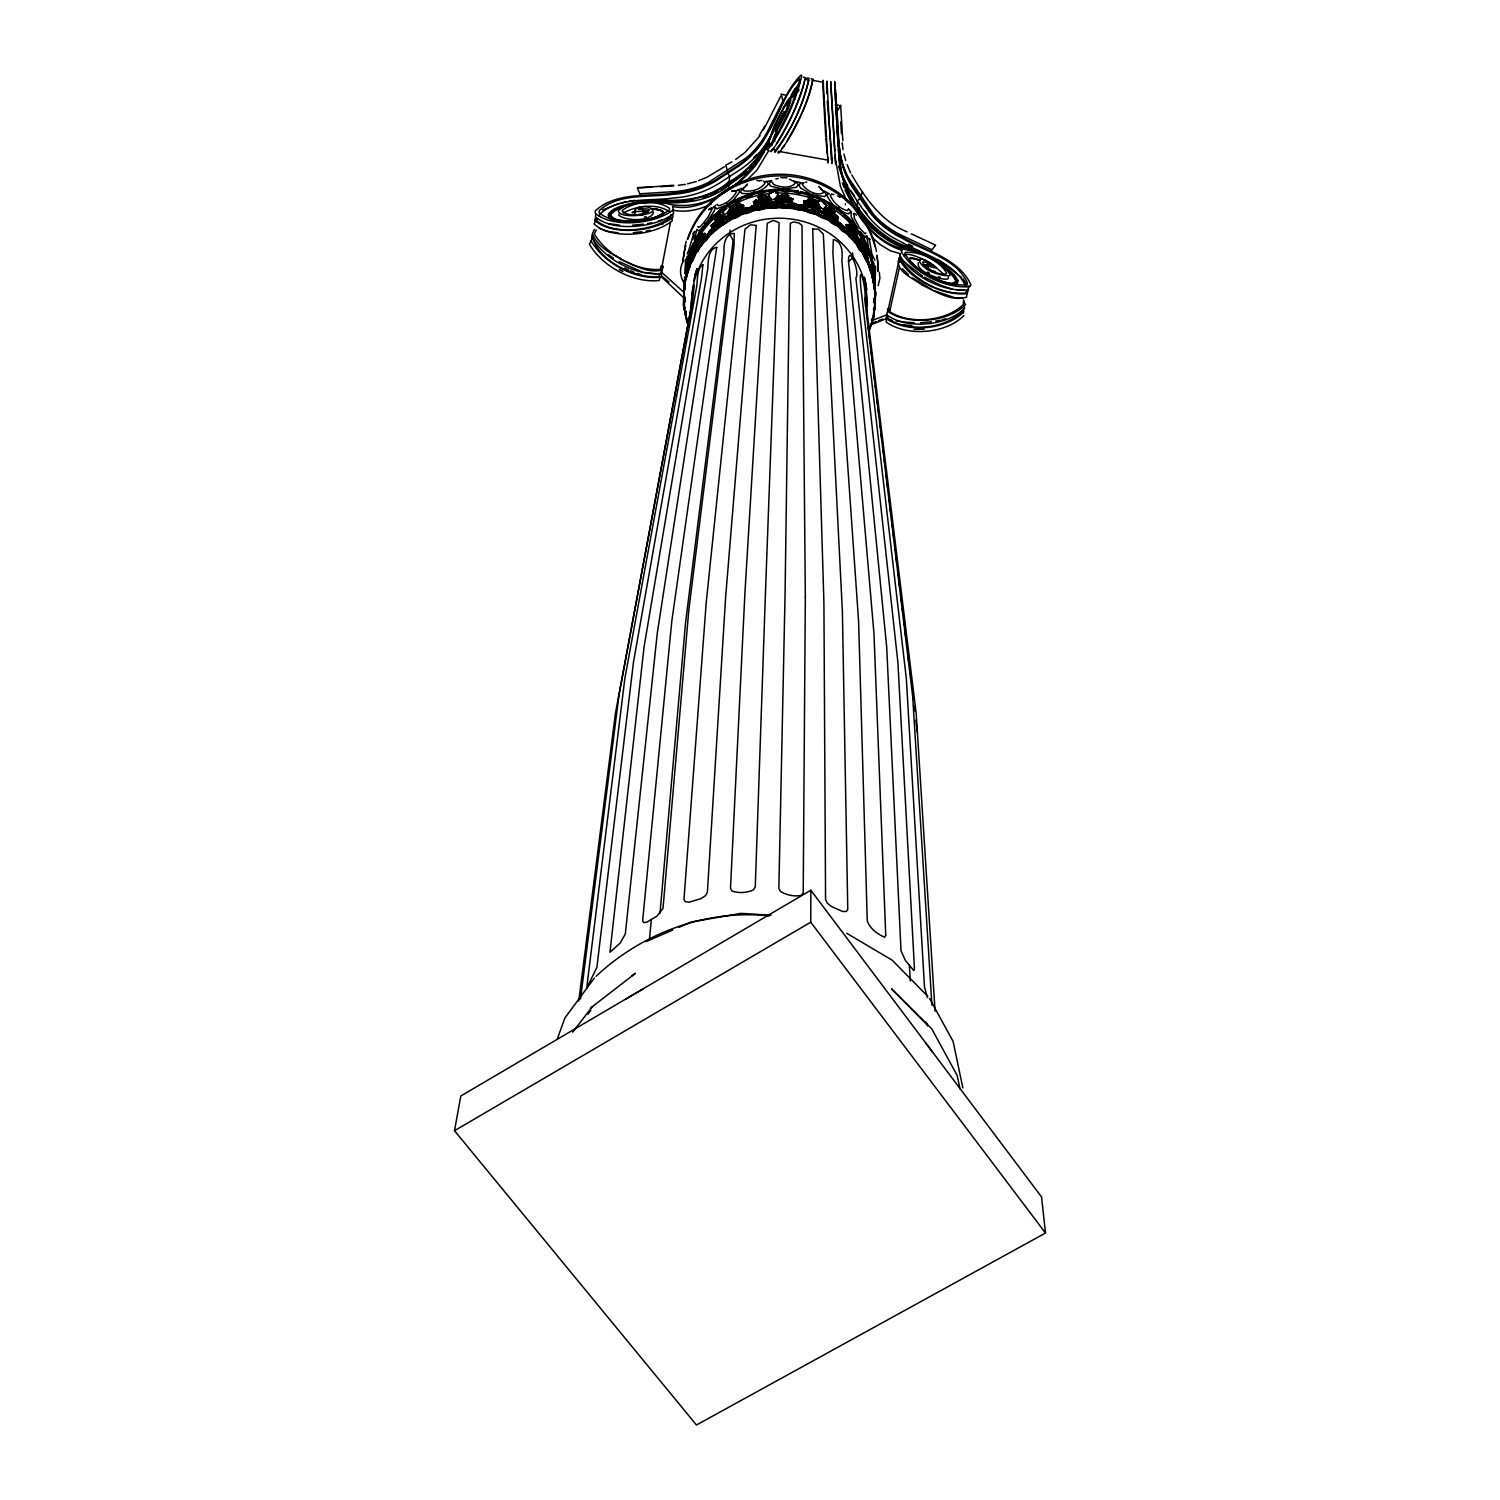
<?xml version="1.0" encoding="UTF-8"?>
<svg xmlns="http://www.w3.org/2000/svg" width="1500" height="1500" viewBox="0 0 1500 1500"><rect width="100%" height="100%" fill="white"/><g stroke="black" fill="none" stroke-linecap="round" stroke-linejoin="round"><path stroke-width="1.5" d="M1045.5 1233.037L810.75 922.2L810.844 890.231L460.8 1096.012L454.5 1130.719L696.469 1425L1045.5 1233.037L1041.544 1196.944L810.844 890.231M873.956 302.269L874.294 300.675L874.275 302.288M688.631 264.544L692.194 255.656L687.675 267.319L690.675 258.15M845.363 204.713L845.363 203.7M873.787 283.875L875.681 292.331L874.275 308.569M875.044 302.269L874.669 301.837M866.831 307.069L866.269 295.669L867.319 318.244M874.444 300.225L874.462 298.425M874.8 300.3L874.819 298.5M875.438 295.425L874.894 296.812L874.256 283.556M684.506 284.775L684.581 281.344M816.844 203.981C815.7 197.737 802.275 199.369 810.562 200.287C813.806 199.688 816.431 208.744 820.725 207.787L824.006 209.494L826.163 208.894M824.7 218.55L825.019 217.537M684.769 286.594L684.375 283.837L684.731 286.256M861.788 245.419C864.094 244.237 865.181 252.113 864.9 248.325M856.5 234.6C858.356 240.938 863.156 243.769 865.65 248.869C867.975 244.669 858.544 242.213 861.431 239.794M875.25 286.969L875.306 284.231M686.194 278.7L687.863 271.012M785.7 195.206L788.4 195.638C788.681 197.756 784.913 189.994 777.694 198.431M900.637 258.975C912.188 279.619 941.85 295.219 965.513 293.025L966.45 291.3M874.125 272.831L873.956 263.25M684.544 288.019L684.356 284.887M685.969 278.212L686.231 276.244M684.525 288.225L684.6 285M870.356 268.106L867.3 258.281L869.738 265.95L866.737 259.894M874.406 303.056L874.5 299.306M874.763 303.131L874.856 299.381M684.263 296.231L684.581 308.569L684.731 307.312M685.8 277.744L686.269 272.981A93.938 89.681 1.8 0 1 687.225 266.137C686.55 269.812 689.494 254.606 687.825 262.256M684.712 284.494L684.562 283.387M691.631 306.469L691.462 310.369M684.619 296.306L684.581 300.825M688.406 325.706L683.288 305.456L684.731 280.275L684.412 286.519M786.131 95.325L781.069 94.088A24.844 3 64.8 0 0 781.931 97.013L783.562 102.6M686.587 267.938L685.481 278.25L686.1 276.844M783.581 187.838L783.525 189.244L770.7 186.188L769.031 183.75L770.906 181.463M861.469 238.613L860.438 241.163M874.256 281.081L873.806 273.581A93.938 89.681 1.8 0 0 869.869 254.55M867.919 255.619L862.463 246.806M874.612 280.725L874.219 273.881L874.406 281.456M887.944 316.725L887.869 318.469C907.669 332.494 944.831 329.194 961.781 311.7M612.094 217.463L615.206 219.6L610.462 215.7L610.462 213.787L614.363 210.262M660.188 277.2L659.1 280.519C633.244 283.256 602.456 266.625 589.425 244.219L591.544 239.963M792.525 180.825L789.581 179.156M873.825 281.25L873.994 277.144M659.981 273.375L658.969 276.488C636.656 279.206 599.325 261.431 593.306 239.119M873.9 298.931L873.825 302.381L874.163 298.688M686.025 278.006L686.456 271.369L690.731 259.725M873.375 271.762L873.675 265.594M686.269 272.981L687.488 269.55L686.475 271.8M684.656 276.975L684.581 280.181M684.6 289.425L684.788 286.519M832.275 160.95L827.25 101.025M684.562 289.237L684.712 286.913M874.05 302.719L874.237 299.887M737.269 204.581L739.688 203.663C739.406 200.137 729.975 213.188 722.456 215.419M867.881 258.337L860.363 244.725L851.869 237.188L843.506 226.762L846.881 228.675L848.7 231.788L845.944 228.188L848.812 230.438M873.694 300.694L873.844 298.425M684.338 290.138L683.812 296.475M684.544 291.038L684.769 287.812M684.356 301.706L684.375 297.938M688.538 267.244L689.306 265.819M684.881 301.875L684.038 297.994M685.613 278.775L685.8 276.581L685.369 277.613M873.825 316.219L874.5 307.538M692.531 254.175L689.85 258.975M772.894 130.912C763.725 152.363 748.819 171.45 727.894 182.531L728.888 185.175L748.444 171.225L763.837 152.25M730.087 230.025L729.731 234.619A6.15 1.125 57.4 0 1 733.031 241.331L685.519 623.119L660 913.387M948.45 277.181L947.681 279.037C940.031 280.65 914.831 270.319 918.469 262.631M686.944 261.169L687.525 256.144L687.6 258.488L685.763 260.138M690.975 256.837C694.706 247.219 688.312 266.887 690.919 257.456M728.587 188.794L729.619 176.494L727.556 172.35L737.062 166.144A92.419 89.981 14.5 0 0 768.169 131.512C779.494 113.438 785.381 89.869 801.169 75L801.731 75.881C795.675 102.244 783.469 128.194 767.512 150L766.444 149.213L767.194 144.863C759.75 163.837 745.369 179.4 727.875 189.637M726.056 189.769L725.962 190.875C710.606 201.713 691.65 210.562 672.469 206.438L673.406 209.662C656.025 224.1 612.206 228.619 595.106 213.038L595.5 210.694C615.788 191.906 648.281 196.725 673.481 193.162A92.325 89.662 15.8 0 0 718.05 178.519L727.556 172.35M778.369 151.312L828.431 160.2M684.113 290.212L684.431 289.012M649.5 939.131L651.319 919.444L656.962 916.181L663 908.419L688.744 610.8L733.987 246.581L734.269 233.344C724.556 233.906 723.488 245.494 724.069 252.956L671.794 621.244L642.656 920.494L643.594 922.612L646.763 922.238L651.319 919.444M659.288 200.006C683.362 201.506 708.694 198.787 727.894 182.531L728.888 185.175C709.331 201.544 683.25 204.281 658.819 202.238A40.312 11.587 -4.7 0 0 643.425 203.194M826.556 82.969L826.856 93.6M786.75 141.6C797.381 122.513 808.781 102.694 812.587 81L812.006 80.156L822.712 82.237L825.675 136.088M934.913 271.256L932.156 271.65M690.375 317.85L690.844 313.369M825.9 212.25L824.85 211.013C830.138 207.056 838.237 217.65 831.112 209.869M832.144 210.544L835.087 212.494L829.669 208.088L826.669 208.65M744.919 212.456L744.994 211.819C732.413 212.775 719.344 228.919 713.344 231.506M745.163 213.506L744.994 211.819M685.706 277.144L685.894 278.081L687.788 271.425M580.519 998.831L618.994 695.175L692.906 298.238C696.694 264.075 690.131 304.613 690.731 309.337L615.45 713.25L578.756 1001.081M870.825 324.413L868.913 330.863M872.1 319.294L872.231 320.231M873.562 313.988L872.175 320.4M838.106 218.531L833.85 216.788L834.056 214.856L825.525 212.194C828.844 213 843.469 223.425 834.956 219.319L823.781 212.438L803.681 204.056C806.7 202.481 822.6 211.856 817.163 206.812M835.388 224.963L835.65 223.987M692.681 249.619C693.844 238.781 699.788 236.644 694.688 248.944L695.531 249.337M693.769 248.438L693.713 251.756M875.194 282.525L875.494 266.269M686.25 275.4L687.938 269.775M684.581 280.219L684.15 288.169L684.844 281.381M701.587 236.569C699.3 237.863 705.281 230.025 700.462 235.631M599.325 216.394L599.681 214.256C618.975 196.463 649.913 201.469 673.762 197.925A96.131 93.356 15.7 0 0 720.094 182.681L739.144 170.306A96.244 93.694 14.5 0 0 771.525 134.325M597.075 218.475L596.7 220.725C613.95 235.481 653.812 231.169 671.1 216.675M673.65 185.25L637.35 187.988A24.525 5.475 49.7 0 0 638.513 190.669L640.65 195.844M592.125 234.825L591.712 237.244C604.894 259.594 635.588 275.963 661.444 273.581L662.906 266.212L661.031 265.969L660.3 269.456C635.681 270.956 606.919 255.075 594.3 233.925L596.306 229.875M595.181 218.062L594.788 220.406C611.756 235.988 655.65 232.106 673.013 217.069L672.731 214.875L670.856 214.631M595.837 214.425L595.444 216.75C612.506 232.387 656.381 227.869 673.706 213.394L672.788 210.169C685.856 212.756 699.487 209.906 711.262 203.963M831.844 161.025L831.844 163.65L831.656 158.025M692.4 250.35L692.663 252.506L697.781 241.519M749.081 208.481C762.038 208.106 772.65 200.213 785.419 198.731C804.862 200.588 783.675 195.431 776.438 200.044L783.881 195.787L789.019 195.712L782.531 194.4L778.781 196.669M785.456 195.45C794.062 200.906 784.237 191.081 779.756 196.706M726.694 206.419L730.725 206.156L727.256 213.656L728.419 213.731L736.575 205.312L740.419 203.4L733.387 206.269L727.762 213.769L730.931 207.225M737.231 204.9C746.962 205.444 735.731 201.6 732.581 208.8M661.875 267.15L670.613 221.55M713.044 230.719L704.738 237L703.556 239.925M873.844 310.706L874.144 309.188M874.5 309.262L873.862 311.925M810.487 210.769L800.025 207.131L797.981 204.863L803.456 204.881L807.638 207.3L804.6 207.413L807.562 207.656M804.169 207.112L806.362 207.169L801.881 204.619M804.45 205.838L800.325 204.881L798.975 206.137C807.975 212.006 819.694 208.312 827.681 216.075C831.975 224.062 855 232.031 835.237 220.425C837.6 225.056 837.919 218.663 842.288 226.35C831.769 222.6 826.369 210.206 814.425 209.794L810.319 209.981L799.05 205.8M804.506 205.481L806.419 206.812L804.825 205.369M690 263.663L689.344 262.013M837.806 221.287L819.788 211.537L803.269 204.863L815.1 208.613M873.638 310.613L873.6 308.531M688.594 266.981L692.7 255.169L697.706 248.775M804.562 81.525C797.137 106.219 786.712 131.119 771.038 151.688L769.95 150.9M875.306 289.669L874.669 283.012M688.256 266.869L700.744 236.175M778.35 194.325L775.163 200.194M684.9 247.088L686.156 241.237M687.562 271.969L687.469 273.019L687.731 272.119M688.894 268.219L689.906 265.706L689.681 267.244M774.881 201.638C778.612 202.894 786.356 198.9 787.969 202.65L788.569 203.513C790.894 206.512 787.819 201.694 798.356 204.938L798.206 206.025C780.788 203.212 765.188 204.037 748.256 209.156L751.856 205.875L757.706 205.556L754.669 207.225L756.431 205.706M788.4 203.981L791.494 202.819M791.062 204.9L792.075 204.431M791.531 204.9C786.863 203.044 795.9 202.931 797.362 205.219M791.756 203.4L796.05 204.075L797.194 205.8L785.269 205.556L773.1 202.95L760.706 207.094L748.125 208.819M798.281 205.294L794.513 203.194M689.738 254.55C689.231 258.581 693.713 243.394 690.862 250.875M731.138 209.419L731.25 206.888L729.431 206.325M685.575 278.531L686.381 277.162L684.431 284.438M967.256 292.856L966.525 297.131C951.319 301.969 935.55 291.319 922.125 285.094C913.8 278.456 894.619 271.631 899.062 258.169L900.919 258.637M888.075 310.181L900.469 253.744L890.55 250.856L880.744 244.969L871.95 237.3M717.712 226.106C722.569 220.275 734.288 207.806 739.163 207.919C751.238 200.475 730.613 209.494 728.925 213.863L730.594 212.269M889.95 310.463L899.325 267.881M688.294 251.813L694.237 231.638M702.45 234.469L703.519 233.756L701.531 237.938L704.569 233.231L701.644 237.525L702.506 238.763M774.15 149.025L774.919 152.438C791.175 130.838 803.212 104.7 809.119 78.319L807.319 77.906L805.5 79.706M771.825 145.856L775.837 133.65M873.75 311.363L874.144 309.675M874.5 309.75L873.694 312.881M685.969 275.644L687.431 271.35M723.6 211.838L723.3 214.481M872.888 273.637C870.9 267.319 866.175 255.113 866.719 257.269M687.506 269.475L686.625 272.325M756.938 208.894L757.219 209.981M873.337 277.762L871.8 268.819L874.069 280.069L872.625 272.887L872.344 274.631M690.075 257.081L689.513 259.838M691.987 260.738C692.7 264.262 695.475 250.65 694.706 256.312M688.875 265.856L688.519 263.775M689.756 266.925L687.694 273.019M690.337 264.244L691.894 258.994M689.944 265.106L691.65 259.387M685.35 278.156L687.488 270.956M685.988 277.369L686.269 272.887M692.438 254.812L690.975 258.225M694.35 240.787L696.788 229.388M686.981 272.381L687.656 270.394M685.763 259.031L684.75 273.394M845.081 232.65L845.513 231.075L854.138 241.388M768.506 195.844L769.575 193.575M694.594 244.931L695.381 242.456M690.769 254.981L689.138 259.65L692.288 253.781M813.094 193.5L812.625 194.85L824.738 196.575L826.388 194.775L824.7 191.794M690.506 263.588L689.719 265.95L688.575 265.312M836.625 215.25L838.331 217.762L834.019 214.35L822.263 211.875C818.25 209.925 811.125 204.262 807.638 206.438M698.606 244.369L703.612 236.681L694.406 251.775L688.762 267.712L693.3 253.894L698.344 247.575M684.6 281.494L693.6 254.531L697.987 249M693.675 242.738L691.669 248.569L690.431 247.987M696.431 246.337L697.069 244.5M701.606 244.125A95.269 90.788 1.8 0 1 704.325 240.619L701.231 246.112M689.794 264.994L690.769 262.219M737.025 211.013L729.6 214.256L739.031 207C738.656 210.731 745.837 206.194 743.606 205.294M697.8 243.525L698.381 241.856M834.056 214.856L834.263 215.981C842.362 222.169 835.256 211.669 830.456 212.587M557.156 1039.463L564.844 1018.031L594.3 978.131M878.175 285.656L879.9 278.212L879.338 272.269M872.737 319.144L870.6 325.856M868.725 331.519L873.881 317.456L875.737 293.55L870.619 268.669M690.413 255L692.25 252.506M691.594 255.375L692.25 253.575M692.85 233.756L695.138 231.394M874.931 260.344L871.931 254.194L869.156 238.312L870 239.325M947.4 283.256A26.831 6.975 28 0 0 951.469 283.837L956.1 281.737L954.825 277.331M692.812 257.494L693.544 255.563M697.406 242.963L702.188 233.494L698.231 238.894L694.688 248.944M698.719 243.281L701.175 237.263M697.537 241.463L699.225 237.619M692.344 255.975L689.681 259.613L687.45 266.906L692.044 255.225M696.825 242.756L694.2 249.075L696.15 239.887L693.506 244.294L692.831 251.794M822.263 211.875L821.681 213.075M951.45 283.819L954.581 282.881M773.044 139.444C778.106 126.244 786.938 114.656 790.669 100.819C792.525 86.925 773.306 127.275 773.081 129C760.2 172.594 711.844 216.525 664.425 202.988C649.481 201.412 630.356 199.913 618.488 210.469L618.544 211.594C621.694 220.369 668.269 213.131 647.794 207.131C640.538 204.244 626.606 212.944 641.138 211.275A3.881 1.106 -4.8 0 0 643.444 209.681A3.881 1.106 -4.8 0 0 638.475 209.4C666.506 206.006 632.306 221.794 622.406 211.181L622.369 210.244C634.688 201.206 656.962 199.35 669.562 208.369L669.525 209.85C652.069 222.956 616.219 226.875 598.987 212.681L599.344 210.544C618.638 192.806 649.5 197.775 673.331 194.25A92.419 89.737 15.7 0 0 717.938 179.588L736.987 167.213A92.513 90.056 14.5 0 0 768.113 132.544C778.95 115.331 784.5 92.85 799.481 78.6L798.131 88.406L789.412 110.4L775.819 137.213L768.431 146.512L769.706 139.05L775.744 123.994L784.688 106.444L789.356 100.669L784.612 115.031L777.094 128.119L784.294 111.6L777.488 123.975L775.2 131.55L776.55 130.706M690.131 261.881L690.919 259.856M691.575 260.119L692.175 258.581M687.019 270.113L688.013 268.8M696.038 240.469L696.825 237.619L695.438 239.963M684.862 297.694L684.788 300.338M787.688 199.556L777.281 201.731L787.631 198.656L787.894 200.569L793.069 199.894L788.325 198.6L780.712 200.006M769.369 206.869L769.669 207.994M704.888 240.338C705.788 244.313 710.681 231.3 709.106 236.794M701.812 240.975L703.219 240.094L701.438 242.306L703.538 237.525L707.175 234.544L701.269 243.525M701.438 242.306L703.819 237.75L707.456 234.769L701.55 243.769M692.512 256.613L698.044 248.212M823.819 211.969L834.562 217.762L833.981 218.963M739.894 209.55L743.775 208.613L724.819 219.431L712.013 229.875M687.394 270.169L687.975 268.819M691.5 259.5L692.231 257.869M963.9 315.525C946.013 333.881 906.806 336.975 886.163 322.013L887.081 314.7L871.631 320.663M853.631 241.481L853.913 240.338C860.531 242.887 864.431 260.306 866.812 261M697.969 245.044L696.206 248.925L697.219 246.994M691.05 253.294L692.081 252.638M773.513 131.044C755.231 175.331 706.987 207.037 658.688 201.113M777.656 152.381L778.819 153.188C795.225 131.719 807.112 105.431 812.981 79.069L811.181 78.656M691.519 258.544L692.231 257.062M692.925 254.044L694.069 254.7L702.938 239.85M773.869 128.831L776.25 123.844M714 226.613C721.931 214.969 737.812 216.769 747.562 208.369C743.738 207.675 739.05 211.031 742.087 211.331C735.075 213.488 745.706 205.8 748.481 207.975L748.369 208.744C739.125 216.412 724.969 214.05 718.631 225.581M768.675 150.731L756.863 170.231L744.544 182.4M718.65 227.269L718.2 228.544M714.938 214.631C713.719 218.438 723.281 209.213 718.987 210.806M780.637 96.413L763.5 129.825M783.15 100.444L768.244 130.069A92.325 89.887 14.6 0 1 746.606 157.613M772.575 132.244L776.737 123.975M814.988 205.688L807.844 201.45L805.069 201.525C798.375 202.481 818.906 203.681 820.481 210.394M814.275 201.975C809.006 196.294 803.381 203.025 810.562 200.287L818.531 209.025M697.612 243.656L704.081 233.381L695.363 248.531L701.512 237.094M701.644 237.525L696.562 249.037M702.488 237.919L698.231 245.906M818.944 208.2L808.05 201.263L803.756 200.794L817.762 209.494L807.994 203.456M825.319 209.794L823.294 210.431L825.619 208.069M699.263 239.531L700.069 238.012M698.569 248.531L697.594 251.344L701.306 244.613M700.388 231.45C696.375 238.987 705.919 226.331 702.525 228.3M696.206 246.3L694.856 248.663L704.025 236.606L699.263 244.781M873.15 275.925L870.862 265.725L872.625 272.887M766.219 148.331L768.956 143.231M694.35 243.844L695.175 242.306M701.812 240.506L706.519 235.331L701.287 243.731M702.094 240.75L704.456 236.775M694.031 251.644L701.213 240.15L702.712 240.994M687.075 254.006L688.275 251.85M689.156 254.756L687.675 257.381L687.375 256.462M791.081 95.381L795.169 88.369M788.738 100.537L800.194 82.35M786.581 110.925L788.194 108.131M781.969 206.419L772.837 205.65L747.938 210.412M782.288 207.6L782.081 206.231M887.156 312.356L886.725 314.794C906.337 329.887 947.719 325.988 964.537 308.306L964.294 305.775M887.081 314.7L885.938 318.375C906.638 333.3 945.788 330.188 963.713 311.887L963.488 309.356M683.962 260.494C679.369 266.644 679.538 275.587 683.587 281.981M697.256 246.394L699.975 241.8M759.188 135.581L764.963 125.794M701.569 243.975L710.475 229.819L714.113 228.262L711.6 231.037L712.837 228.75L710.363 230.175L707.531 234.787L715.875 228M712.688 229.706C710.138 228.806 703.125 240.319 713.438 230.588M860.1 197.775L862.612 191.775M792.656 93.319L798.769 83.756M873.469 281.887C870.675 267.169 874.35 290.494 873.787 283.425M872.681 277.312L872.587 278.812M823.294 210.431L826.031 207.263L825.919 204.637L822.206 200.213L820.031 199.725L817.312 201.806L819.656 206.625M703.688 237.169L705.413 233.625L702.919 236.419M776.494 143.887C788.438 123.094 800.869 101.344 805.256 77.569L803.475 77.156M860.887 251.288L861.375 249.806M729.562 212.044L730.5 210.581M743.869 212.531A95.7 91.181 1.8 0 0 727.519 220.556C713.288 231.844 733.594 217.894 728.381 221.494M839.25 207.656C835.2 209.325 828.638 199.444 826.856 195.019L828.225 193.706M692.531 257.419L697.669 250.294M692.4 258.619C726.994 185.625 846.112 192.863 871.031 269.925L872.981 279.45M713.831 228.038L711.6 231.037M787.969 202.65L773.062 203.756C771.6 200.306 759.881 201.938 758.587 204.506L754.219 206.006L754.012 204.338L755.644 203.4L768.975 201.113L777.019 198M757.425 160.406L759.881 156.956M729.788 212.719L731.719 210.113M697.369 229.8L698.194 230.925L701.081 228.975L705.769 223.875L713.906 211.5L715.219 207.731L714.356 206.662M782.175 148.275L784.294 145.369M572.625 1032.15L592.444 1006.594M588.038 1014.131L590.812 1010.381M596.325 219.281L594.113 224.062C611.981 240.113 654.263 235.706 672.3 220.725L672 218.737M724.819 208.219L722.719 212.531L725.081 216.6L721.163 215.269M724.163 210.544L725.344 208.969M733.369 210.562L737.756 205.631M717.994 226.35L725.831 218.362L736.35 215.081L747.694 208.706L743.494 209.175L740.513 211.294L742.5 210.994M718.913 225.825L725.944 218.7L733.631 216.319M711.938 229.181L724.275 218.681L743.025 208.744L741.844 207.919L728.419 213.731L737.362 204.469M702.712 239.531L701.213 240.15M794.531 207.562L794.85 208.781M899.062 258.169C907.913 279.075 944.738 296.831 967.35 293.531L968.081 289.275M594.487 229.388L592.369 233.606C596.569 245.531 610.406 253.875 620.606 258.281M900.469 253.744L899.55 254.925C911.869 276.488 943.387 292.294 968.175 289.913L968.906 285.675M760.012 135.75L744.9 152.569L735.619 159.506M836.287 112.819L839.1 108.094A24.769 4.931 -42.5 0 0 840.637 105.638L835.2 104.85M758.494 203.175L755.906 204.675L754.144 204.056L758.381 202.331M708.656 209.569L711.619 207.994M866.213 236.231L865.35 237.3L859.8 231.506M865.931 232.912L865.144 233.887L859.594 228.112L854.269 218.044L854.1 213.469M717.019 220.331L711.394 226.181L718.8 220.631M719.138 220.35C711 222.281 711.094 232.256 715.388 222.3M866.719 261.9L866.119 259.125M751.631 210.262L751.238 211.519M775.819 199.106L778.144 196.537L777.431 192.169C773.925 189.581 766.875 192.075 768.675 197.137L771.3 200.438L765.769 196.575M851.044 211.894L851.194 216.731L857.306 227.944M849.188 234.75L842.775 226.05C849.75 232.613 858.769 237.9 865.331 256.725M844.237 229.238L842.531 226.331L845.775 227.569M849.244 234.525L843.263 227.025L845.925 227.925M847.331 231.075L848.775 232.031L847.706 229.612M849.581 233.044L847.913 229.631M749.906 168.694L755.588 162.45M875.062 289.275L874.538 290.587M739.387 211.931L743.362 209.006L748.594 208.312L736.481 215.419M834.975 220.688L837.769 221.025M838.05 223.219L836.081 221.287L838.05 221.419M837.263 222.9L838.312 222.956M810.262 210.338L814.369 210.15C820.012 206.081 846.619 235.5 840.169 222.825M835.65 223.294L841.519 226.463M593.156 236.644L591.056 240.881C604.125 263.287 634.875 279.881 660.75 277.219L661.763 275.775L661.013 271.706L683.663 292.106M817.631 200.681L822.038 200.419M817.837 200.831L816.9 202.613L818.625 206.456M684.075 300.9L685.106 300.731M803.962 182.775L802.331 184.462C806.213 190.688 817.537 196.95 824.1 192.225L819.9 187.463M849.769 212.494L848.456 213.863L844.519 212.7L838.425 208.8M800.588 183.206L798.881 184.969L800.513 187.931L810.788 194.006M848.438 209.419L847.238 210.656C839.775 208.594 833.4 202.556 830.288 195.581L831.6 194.306M714.113 228.262L710.775 230.062L707.175 235.762L713.325 230.944M848.981 229.612L845.588 224.85L850.331 228.169L859.519 243.919L848.981 231.656M849.75 231.15L845.531 227.831M806.831 210.281L807.15 211.537M725.625 205.856L723.919 207.9L727.087 206.925M728.738 205.706C732.881 201.431 727.2 205.95 726.544 203.362M718.519 216.938C713.081 225.6 717 215.269 721.406 217.744M859.8 243.637L866.175 254.269L865.425 256.444M871.087 272.231L871.05 273.131M930.788 251.419L933.919 247.275A24.356 6.863 -26.9 0 0 935.606 245.156L911.287 233.831M623.231 212.981C636.506 205.631 657.319 202.8 669.881 212.081M869.587 266.869A95.7 91.181 1.8 0 0 867.056 260.794L871.125 273.281L870.581 270.3M739.256 211.594L742.388 210.638M771.638 149.794L772.837 148.781M706.35 237.263L713.269 231.638M721.256 221.137L723.337 219.375L720.694 219.675M793.256 99.469L794.775 99.431M808.181 205.219L805.725 205.444L804 203.887L818.306 208.481M776.719 198.281L777.919 197.25M703.219 240.094L702.094 241.2M732.806 210.525C734.775 206.287 749.175 202.106 739.256 207.469M739.556 207.75L730.125 215.006M729.45 214.612L731.081 213.338M596.081 976.313C641.981 933.131 706.238 908.944 769.275 915.956M590.325 1008.225L635.475 973.256L631.931 975.863M747.469 183.938L740.306 191.494L741.844 193.406C751.163 194.381 762.919 191.85 768.488 183.806L766.894 181.912M686.962 319.163L686.587 320.194L686.962 318.994M743.419 174.094L746.644 171.656M727.275 204.562L733.8 199.612L739.819 191.7L738.525 190.275L731.625 191.231M818.644 214.519L818.962 215.812M746.606 157.613L707.925 182.756A92.231 89.588 15.8 0 1 673.688 191.644L640.219 193.744M696.712 240.712L697.725 240.525M777.619 197.531L779.081 196.387M954.319 283.556L955.913 280.575L952.575 275.775A40.087 10.425 28 0 0 950.062 273.281M685.425 314.175L685.5 312.619M873.787 284.775L874.725 289.069M749.1 208.238L755.887 205.781M748.237 208.444L753.469 205.688L757.837 205.894M757.706 205.556L754.106 206.812M612.562 210.956L608.55 214.65L608.644 216.656A28.312 8.119 -4.8 0 0 618.75 221.081M864.056 256.088L863.962 254.906M708.787 209.662L711.188 208.031L712.013 209.044L708.019 217.256L701.062 225.9L698.644 227.513L697.894 226.519M717.881 218.494L721.931 218.494M720.994 219.544L722.737 218.737C720.094 220.612 708.919 228.6 712.931 228.225M850.031 230.85L847.125 227.719L858.619 238.8M866.25 244.594L862.819 237.825L863.644 238.5M738.6 177.75L728.981 184.088L727.894 182.531M724.462 166.762L706.931 177.263L698.475 180.675M731.906 161.925L725.756 165.169L728.306 173.362M861.3 251.231C857.512 250.725 857.288 241.556 857.362 246.188M826.238 209.456L829.256 208.894M721.331 188.981L727.069 185.306M853.237 213.675L854.719 213.488M847.05 225.544L849.469 226.8L854.456 234.169M850.481 227.25L851.756 227.381L857.737 238.5L852.15 227.25L848.925 224.213L851.269 226.744M849.113 228.75L855.956 239.1M855.281 237.131L857.231 238.425L856.163 236.306M857.325 239.231L858.094 238.744C853.5 226.894 860.794 228.619 861.337 239.081M860.456 245.625L863.738 247.838L868.05 255.675L861.994 244.781M865.594 251.025L864.956 252.769L867.131 256.594M860.812 245.156L860.85 243.675L865.8 250.5L866.737 254.794M747.281 184.688L742.762 189.131L744.188 190.875C751.631 191.944 760.837 189.525 765.094 183.038L763.556 181.237M845.212 215.588L839.306 210.581L840.75 210.844M736.5 210.262L729.6 214.256M762.919 206.325L773.044 202.744L785.456 205.575L798.281 205.669M789.075 206.869C807.169 206.831 825.844 216.094 840.619 226.95L840.281 228.581M727.256 216.244L742.913 207.731L739.144 208.631M454.5 1130.719L810.75 922.2M796.294 91.519L797.794 91.519M754.069 205.237L764.288 202.8M829.763 220.181L830.269 221.419M719.85 222.075L711.544 228.581L724.631 215.344C720.337 212.119 725.062 205.237 729.694 205.425L730.219 206.025M754.237 207.15L756.562 206.044L753.188 205.631L748.987 207.9L750.938 208.8L760.594 207.15M798.881 89.419L797.962 89.925A43.5 4.706 -64.8 0 0 796.781 91.087M635.513 212.475L634.069 214.106L637.087 215.25M779.513 199.65L785.531 196.35M710.662 195L717.656 191.156M701.156 242.062L702.6 241.163M684.675 301.688L683.587 301.106L684.056 302.362M725.681 205.406L716.85 208.856L715.613 207.375M796.875 89.569L798.394 89.719M602.587 209.906L619.087 203.456M719.325 221.381L715.913 223.05M869.531 265.894L869.044 267.338M721.238 220.425L723.337 219.375M761.156 199.462C740.269 204.919 766.631 198.863 769.031 201.337L766.275 201.844M845.475 232.106L845.513 231.075M756.188 199.8C750.262 203.625 768.337 197.231 771.169 201.862M632.212 212.587L635.044 211.425L632.306 212.587M720.056 218.756L723.544 216.881L718.462 216.713L714.9 219.694L720.262 214.462L725.081 216.6M717.45 227.606L718.35 227.062M713.419 232.594L713.212 231.431A95.7 91.181 1.8 0 0 708.356 236.062M718.612 219.6C699.281 235.013 719.906 217.069 724.2 218.212M656.869 216.919L662.737 213.806A17.006 4.763 -4.7 0 0 651.206 208.875M708.919 195.975L703.35 197.662M871.8 254.906L870.525 255.375L872.55 261.75M646.087 941.606L672.788 930M678.956 927.337L691.275 921.975L741.075 913.369L771.094 915.188M718.219 219.562L724.012 218.138M840.619 226.95C837.488 228 846.319 234.825 845.25 231.562M887.288 318.319L870.6 324.956M870.506 323.738L876.206 321.506M903.806 255.656C908.212 248.363 950.925 273.6 930.019 266.531A3.844 0.994 28 0 1 928.013 264.113A3.844 0.994 28 0 1 932.456 265.631C909.075 252.769 933.806 277.594 946.144 273.788L946.706 273.169C939.3 260.231 920.456 251.381 905.55 252.338L904.744 253.369C915.994 272.7 944.269 286.856 966.6 284.719L967.5 283.087C956.344 258.225 923.456 250.894 901.95 238.088A92.006 88.725 -13.4 0 1 866.775 208.2L854.138 189.769A92.175 89.138 -13.2 0 1 839.138 146.269L837.019 110.888M873.806 286.219L874.2 289.031L875.475 288.844M878.381 320.681L882.731 319.031M775.781 178.894L778.275 178.519M806.962 79.819L808.744 80.25C803.006 105.356 791.156 130.2 775.294 150.506L774.188 149.738M867.169 260.175L871.538 268.275L872.794 274.838M870.319 267.581L870.225 266.775C873.113 272.681 868.519 260.025 871.106 268.538M870.544 267.3L870.319 265.781L873.038 280.05M872.288 272.194L872.606 273.581M658.631 220.969L661.8 219.975M866.362 257.381L868.069 258.844M867.994 260.381L866.962 258.394L868.219 260.794M868.894 265.8L869.944 268.331A95.269 90.788 1.8 0 0 866.681 260.287L869.831 265.706M727.519 220.463L728.569 220.106M828.806 211.406L831.731 211.35M771.075 192.675L773.531 191.981M759.487 180.656L762 180.469M849.431 236.85L849.113 235.538M644.325 217.088L646.144 216.6M762.244 196.65C752.981 201.131 766.05 194.588 769.856 200.456M687.506 183.825L696.356 181.519M941.925 319.781L945.881 318.788M860.363 238.031C858.881 241.819 868.331 246.15 865.425 247.744M831.712 194.325L833.962 194.4M620.944 203.025L626.55 201.75M788.7 207.994L788.981 206.662M731.756 191.363L735.094 190.631L736.35 191.981C732.788 198.75 725.925 204.262 718.331 205.744L717.169 204.412M758.587 204.506L773.062 203.756M807.638 207.3L805.125 207.225M823.706 209.625L828.862 207.637L834.956 212.006L830.812 209.662L824.869 210.544L823.575 209.138L826.087 205.556L824.081 201.656M646.125 231.075L650.138 230.306M935.7 321.056L939.938 320.287M647.569 223.537L651.581 222.806M798.825 205.5L801.994 205.237M628.594 201.394L634.688 200.344M688.144 200.944L692.7 200.213M791.831 203.044L789.769 203.606L792.356 203.606L790.95 202.088M813.562 211.294L821.925 212.681L832.35 221.156M641.962 231.75L633.281 232.688M678.375 185.269L685.294 184.388M643.406 224.175L632.512 225.206M657.75 273.956L643.913 272.4M962.625 297.694L955.575 297.769M931.388 321.713L920.438 322.706M639.919 215.231L641.456 215.006A3.881 1.106 -4.8 0 0 643.106 214.556M826.875 211.912L827.888 211.781M964.35 290.212L957.319 290.25M797.269 205.444L785.531 205.237L773.119 202.387M780.094 201.881L788.175 201.6M780.788 177.637L787.031 177.881M651.6 187.256L637.556 187.537M660.469 186.694L673.762 185.869M870.637 266.269L872.025 268.481M896.306 321L901.238 321.581M642.619 210.881L648.113 210.844M642.75 211.988L648.375 212.306M761.475 197.869L767.081 200.438M783.525 189.244L796.519 187.162L798.337 184.856L796.613 182.438M761.531 202.069L764.231 201.9M924.113 329.194L913.95 329.4M805.538 182.137L806.794 182.081M758.569 200.456L763.35 200.588M758.531 199.312L768.131 200.287M754.163 205.106L761.006 203.044L792.506 201.9L777.225 200.831M805.481 200.719C799.688 200.006 808.462 205.575 808.406 202.65M791.419 203.156L794.438 203.55M914.1 322.781L902.775 321.9M911.887 325.631L903.075 324.713M763.706 201.788L759.038 200.456M619.556 225.15L608.381 223.631M618.15 232.819L606.994 231.281L599.212 228.356M762.994 199.462C789.637 201.656 739.856 194.4 765.45 195.469L768.9 198.075M820.725 207.787L818.587 205.988M810.469 200.475C803.062 196.931 818.456 200.175 817.913 205.256M854.569 239.681L859.163 244.219L863.419 253.463M954.019 297.45L934.106 290.681M756.844 180.375L759.244 180.862M791.138 204.544L788.475 203.625M938.288 276.806L940.256 277.256M898.312 261.544L900.169 262.031M827.888 212.831L831.881 213.919M830.831 212.494L824.85 211.013M833.644 215.662L827.531 213.769M923.119 264.844L928.162 266.887M800.1 206.775L806.925 209.25M828.694 211.95C815.625 206.475 847.612 225.787 834.562 217.762M952.612 289.294L941.663 285.656L924.263 277.144M830.812 203.775C825.825 202.65 836.456 210.844 835.275 207.075M849.825 232.781L848.175 231.638M637.5 273.469L640.95 274.613M841.275 226.725L842.775 227.287L837.506 221.306M642.263 271.969L619.181 261.656M804.75 205.725L797.906 205.219L800.025 207.131M906.262 247.444L900.487 245.287M684.562 308.4L684.712 307.481M913.294 250.969C881.625 243.206 858.638 218.681 845.006 189.806M908.081 248.1L912.75 249.938M913.856 249.994C875.55 239.963 849.469 204.619 839.419 167.794M630.281 270.731L633.938 272.175M913.462 248.681C875.081 238.444 848.719 203.006 839.269 165.787M851.325 226.331L849.6 224.756L851.381 226.444M860.588 244.331L862.631 246.337M661.444 223.369L662.925 224.006M889.856 240.581L897.206 243.844M827.456 214.481L834.131 217.988M624.619 268.125L628.387 269.869M810.15 201.094L813.488 204.131M832.294 213.112L834.544 214.162M925.763 264.581L927.394 265.35M907.069 231.825C881.362 221.55 865.144 197.963 851.794 174.919M931.538 249.562L901.744 235.369A91.819 88.575 -13.5 0 1 873.806 214.631L848.137 177.188A91.988 88.969 -13.3 0 1 839.081 143.756M908.438 244.181L912.638 246.188M776.006 192.356L778.125 193.987M807.431 202.256L810 203.513M932.156 289.706L912.525 277.95M769.369 198.488L771.544 199.144L768.919 195.825C767.831 191.456 774.056 189.675 777.075 191.812L777.712 195.281L774.731 198.956C778.481 198.431 800.288 198.019 787.762 198.769M785.775 195.15L776.062 199.706L792.319 201.656L790.444 202.5L787.894 201.319M620.194 258.806C633 264.562 647.719 273.994 662.137 269.944L662.906 266.212M619.181 269.475L622.95 271.462M771.3 200.438L768.562 197.85M927.469 272.025L929.513 273.169M837.544 195.881L840.262 197.419M818.606 186.506L821.006 188.513M846.712 933.263L892.2 960.225L927.806 996.375M938.456 259.969L961.744 277.519M922.5 276.056L903.938 261.619M849.525 225.281L848.156 224.719L850.556 227.963M889.462 240.319L875.494 230.662M837.806 221.7L839.794 223.219M847.837 225.037L846.356 224.362L849.881 228.262M850.181 236.025L849.394 235.369A95.7 91.181 1.8 0 0 846.244 232.162M722.137 215.213L719.625 214.987L714.862 220.219L717.356 217.762M608.137 254.513L613.462 258.169M873.525 312.75L873.525 314.306M723.169 214.238L724.556 215.85M820.819 188.944L823.406 190.856M832.444 204.675L834.075 205.894M705.769 223.875L704.719 222.938M821.625 201.225L824.963 204.206M739.856 214.481L739.462 215.794M845.681 228.188L847.463 229.875M837.525 222.637L835.237 220.425M871.444 227.325L874.144 229.556M890.644 319.688L892.425 321.206M662.55 276.656L669 282.15M851.438 236.925L859.144 243.637M660.938 276.375L685.294 299.25M908.381 274.669L902.381 268.744M767.831 197.363L764.344 195.544L757.913 197.681L761.4 196.969M914.606 266.194L909.469 261M857.306 228.356C854.081 225.938 861.038 237 860.288 233.081M844.481 228.975L859.5 243.525M910.781 263.325L914.288 266.663M858.281 232.275L855.694 230.25L855.319 233.212M653.531 212.287C651.188 221.662 626.175 221.306 618.881 215.306L618.825 214.181M612.056 218.175L610.425 214.556L614.344 211.106A40.312 11.587 -4.7 0 1 620.662 208.238M856.725 238.594L846.731 227.681L847.669 229.894M910.069 261.375L915.131 266.456A26.756 7.069 27.8 0 0 925.106 273.337M691.95 260.906L691.969 261.806M952.894 274.988L956.194 278.7L957.431 283.294A28.125 7.312 28 0 1 942.919 282.469M817.481 206.081L815.588 203.569M909.431 965.325L905.325 960.356L901.013 950.794L886.706 647.194L849.319 268.612C844.969 237.806 860.775 269.925 855.9 278.119L897.919 662.756L914.456 968.794L913.913 970.65L909.431 965.325L910.237 980.944M852.225 221.944C843.6 211.856 852.712 227.625 853.181 223.406M954.581 275.269L957.956 280.387M853.162 227.981C845.775 220.631 854.194 226.894 855.037 231.619M848.606 227.4C844.05 219.019 857.25 235.988 857.231 238.425M871.256 227.1L860.1 212.456M858.544 241.369L851.719 232.65M763.913 207.562L763.519 208.763M963 278.794L967.087 285.131M850.913 232.819L854.119 237.056M768.6 196.237L771.225 199.537M862.931 247.856L863.85 249.075M817.762 204.9L820.237 207.975L817.8 201.6M863.775 254.887L865.256 257.25M861.694 247.312L864.019 250.538M715.369 226.387L714.637 225.281M726.244 219.075L725.531 217.931M739.65 210.694L738.956 209.569M772.144 182.231L773.681 184.462C780.206 187.35 790.237 188.981 795.356 183.131L793.706 180.806M855.75 214.144L856.462 215.194M839.119 145.219A92.081 89.044 -13.2 0 0 854.1 188.681L866.737 207.094A91.913 88.65 -13.4 0 0 901.856 236.944C924.712 250.387 959.25 258.488 970.931 284.831L969.956 286.613C945.15 288.938 913.688 273.15 901.294 251.606L902.231 250.425C864.75 238.725 842.85 196.05 839.456 158.812L839.606 164.156L838.444 149.306M850.894 190.725L854.7 196.256M963.469 299.775L965.363 304.725C948.431 322.594 907.256 325.575 887.512 311.212L887.981 308.588L889.819 309.056L889.406 311.531C909.506 324.919 946.369 321.619 963.469 304.294L963.244 301.894M850.369 230.738L854.006 236.175M962.025 310.538L963.656 312.994M852.394 228.488L853.312 229.913M697.725 251.212L697.556 250.106A95.7 91.181 1.8 0 0 693.131 257.719M861.675 248.006L862.575 249.45M863.137 251.381L865.106 255.038M828.375 160.969L827.644 157.05M684.394 285.169L684.375 283.837M867.094 259.781L870.094 265.837M776.475 206.419L776.081 207.581M847.331 202.144L840.431 186.319L835.8 161.062M867.712 258.956L870.037 266.869L869.475 265.819M927.694 1025.944L925.5 1021.95L927.131 1024.8L891.469 988.744L931.763 1028.831L957.131 1075.369L959.981 1088.944M929.55 998.4L953.119 1041.45L962.85 1087.931M856.444 238.931L853.65 233.606M860.644 247.031L862.163 249.956M861.225 245.119L867.131 256.294M860.156 248.606L860.981 250.219M868.5 249.337C866.737 246.45 870.675 258.562 870.206 254.644M858.094 238.744L855.731 232.819M851.531 228.825L852.863 231.788M865.444 256.594L861.019 246.019M865.087 256.706L860.662 246.131M870.806 266.644L871.538 268.275M867.788 238.125L866.775 235.875L868.444 247.425M847.144 164.7L850.631 172.95M854.231 229.144L855.656 233.212M687.9 322.894L686.663 318.562M855.637 235.481L856.238 236.944M874.031 283.031L875.044 288.356M686.812 320.25L685.388 313.856M874.969 266.269L875.381 267.356M842.344 182.906L844.237 187.856M866.887 252.656L867.506 254.306M871.256 268.819L871.894 271.837M854.25 232.106L854.869 233.719M945.019 275.569C906.375 238.688 914.775 275.1 949.444 275.738L950.138 274.969C944.194 261.3 926.344 255.787 913.162 250.725C867.281 246.825 840.994 194.194 839.1 152.456M871.2 268.406L871.725 269.831M687.769 322.275L686.681 318.15M874.312 278.625L872.194 265.969L874.519 280.294M927.506 997.556L924.506 987.169L906.337 678.656L860.85 287.831C858.038 254.962 867.263 292.688 864.619 298.612L912.656 696.225L931.912 1005.131M857.644 237.112C852.581 228.262 860.438 229.069 861.15 237.544M856.425 236.344L856.875 237.6M871.069 269.269L872.456 274.95M759.094 201.356L753.881 202.875L756.056 200.062M827.775 159.375L827.981 162.9L823.088 80.269L823.444 83.194M754.087 192.6L753.731 191.231M871.575 266.194L871.2 265.069L872.212 270.938M843.938 154.012L845.7 160.481M801.506 208.912L801.15 210M866.175 254.269C874.256 271.275 852.994 228.656 866.062 248.625L864.9 246.562M684.094 307.256L685.312 312.75M686.737 319.106L687.562 322.762M873.862 283.463L874.688 288.469M870.769 269.513L871.275 271.781M684.263 296.869L684.694 298.931M872.381 267.375L873.75 278.344M872.212 262.35C870.506 254.437 873.056 270.131 872.869 266.137M870.862 269.1L871.275 270.994M687.019 318.45L687.581 321.169M872.288 273.019L873.15 277.538M870.956 268.706L873.544 281.606M873.656 281.025L872.344 273.263L873.375 279.938M874.144 283.294L875.081 288.938M874.594 283.463L875.1 286.163M831.356 159.844L826.95 81.019L827.306 83.944M874.069 279.3L871.594 265.387L873.525 277.5M874.312 280.275L871.856 266.269M722.888 223.95L723.075 224.925M872.306 271.069L872.587 273.113M872.812 278.4L872.288 274.369M685.875 310.95L686.362 314.644M685.538 311.062L686.025 314.775M842.175 142.838L843.056 149.588M685.763 311.962L686.1 314.644M873.225 272.512L874.237 280.575M872.306 272.569L872.85 276.938M866.737 309.188L916.181 713.456L935.081 1011.169M867.712 322.8L868.556 329.775M869.119 334.425L870.244 343.725M870.806 348.375L871.65 355.35M872.212 359.981L873.056 366.956M873.619 371.606L874.744 380.906M875.306 385.556L876.15 392.531M876.712 397.162L877.556 404.137M878.119 408.788L878.962 415.763M879.806 422.738L880.369 427.387M881.213 434.344L882.056 441.319M882.619 445.969L883.462 452.944M884.306 459.919L885.15 466.894M885.712 471.525L886.575 478.5M887.137 483.15L887.981 490.125M888.825 497.1L889.387 501.75M890.231 508.706L890.794 513.356M891.638 520.331L892.481 527.306M893.325 534.281L893.888 538.931M894.731 545.887L895.294 550.538M896.138 557.512L896.7 562.163M897.825 571.462L898.387 576.112M899.231 583.069L899.794 587.719M900.637 594.694L901.481 601.669M902.325 608.644L902.888 613.294M903.731 620.25L904.294 624.9M905.138 631.875L905.7 636.525M908.231 657.431L908.794 662.081M909.656 669.056L910.219 673.706M912.75 694.612L913.312 699.263M914.156 706.238L914.719 710.887M915.844 720.188L917.25 731.794M813.562 212.475L813.225 213.525M873.956 283.744L874.069 284.7L873.769 283.706M874.819 281.756L874.144 275.156M831.169 84.694L830.794 81.769L835.688 164.4L835.031 155.194M965.719 286.388C954.6 261.469 921.638 254.137 900.112 241.312A95.7 92.287 -13.4 0 1 863.587 210.244L850.931 191.812A95.888 92.719 -13.2 0 1 840.731 172.162M837.9 134.269L838.387 143.869L837.525 129.9M827.25 153.675L825.844 138.244M872.25 270.75L871.331 270.806M835.538 91.537L834.938 85.481L835.519 100.763M684.281 300.15L684.225 297.225M836.775 113.963L836.381 109.781L837.131 125.194M834.675 150.881L830.775 84.694M838.744 153.375L839.363 160.2L838.913 148.837M836.962 116.569L836.194 105.938L836.681 117.244M835.744 93.169L836.775 108.863M836.306 102.019L834.712 81.525L835.837 106.594M837.75 134.812L838.144 139.913L837.975 135.562M836.831 113.888L837.431 123.356M838.106 144.394L838.575 151.969M837.094 117.581L837.375 121.819M838.2 146.512L837.356 132.675M873.6 272.306L873.994 279.037L873.825 276.038M836.681 106.875L837.263 116.55M837.6 129.3L837.356 125.812L837.75 132.731M837.45 130.406L837.675 134.475M840.619 105.3L842.85 140.85M840.712 121.988L841.444 133.613M837.675 130.425L837.131 121.875L837.337 126.919M837.788 140.287L836.962 126.188M837.3 127.875L837.488 131.475M837.656 126.487L837.938 131.644L837.675 129.75M837.975 131.438L838.275 136.556M837.281 128.231L836.681 118.087M837.75 131.662L837.919 133.688M836.475 118.913L837.413 127.969M838.2 136.069L838.575 141.656M837.825 132.956L838.031 135.694M836.062 111.619L836.569 119.531M838.462 140.494L838.837 146.588M835.669 104.644L836.175 112.931M838.706 144.806L839.1 151.2M860.419 197.888L857.269 201.037L857.681 211.5M861.169 215.7L861.225 216.844M852.6 252.863L852.769 258.15A6.131 1.575 -34.9 0 0 848.381 261.881M733.725 218.513L733.5 217.5M684.6 297.3L684.637 300.225M686.156 274.688A94.144 89.85 1.8 0 1 695.006 243.863M697.031 240.056A94.144 89.85 1.8 0 1 726.956 208.444M728.831 207.263A94.144 89.85 1.8 0 1 771.225 193.369M775.706 193.088A94.144 89.85 1.8 0 1 819.731 201.544M823.744 203.456A94.144 89.85 1.8 0 1 872.194 265.256M872.981 269.513A94.144 89.85 1.8 0 1 873.75 275.887M688.069 261.75A93.938 89.681 1.8 0 1 693.431 245.4M695.25 241.519A93.938 89.681 1.8 0 1 707.288 223.463M708.731 221.831A93.938 89.681 1.8 0 1 725.306 207.375M729.019 204.975A93.938 89.681 1.8 0 1 771.319 191.119M775.781 190.838A93.938 89.681 1.8 0 1 819.712 199.275M823.725 201.188A93.938 89.681 1.8 0 1 842.269 213.45M843.919 214.894A93.938 89.681 1.8 0 1 857.194 229.556M860.812 234.938A93.938 89.681 1.8 0 1 869.194 252.525M686.25 277.706A95.269 90.788 1.8 0 1 687.3 273.488M695.588 253.369A95.269 90.788 1.8 0 1 697.837 249.6M708.694 235.669A95.269 90.788 1.8 0 1 713.456 230.981M718.594 226.631A95.269 90.788 1.8 0 1 733.669 216.881M737.756 214.875A95.269 90.788 1.8 0 1 746.175 211.463M757.087 208.312A95.269 90.788 1.8 0 0 748.312 210.731A4.013 1.087 -19.9 0 1 751.781 211.088A4.013 1.087 -19.9 0 1 745.763 213.544A4.013 1.087 -19.9 0 1 746.419 211.463M763.856 207A95.269 90.788 1.8 0 1 777.488 205.838M788.981 206.306A95.269 90.788 1.8 0 1 798.038 207.619A4.013 1.144 11.8 0 0 794.081 207.975M800.25 208.069A95.269 90.788 1.8 0 1 806.906 209.738M813.45 211.875A95.269 90.788 1.8 0 1 831.75 220.838M837.375 224.662A95.269 90.788 1.8 0 1 840.919 227.4M845.981 231.769A95.269 90.788 1.8 0 1 850.725 236.512M855.112 241.594A95.269 90.788 1.8 0 1 857.794 245.1M862.594 252.45A95.269 90.788 1.8 0 1 864.75 256.312M692.7 239.362A93.019 88.931 1.8 0 1 694.462 234.994M712.744 208.088A93.019 88.931 1.8 0 1 715.894 205.069M737.606 190.237A93.019 88.931 1.8 0 1 741.638 188.381M765.094 181.575A93.019 88.931 1.8 0 1 771.75 180.769M794.081 181.425A93.019 88.931 1.8 0 1 802.8 183.094M823.65 190.744A93.019 88.931 1.8 0 1 829.462 193.95M848.381 208.875A93.019 88.931 1.8 0 1 851.362 212.081M866.362 235.688A93.019 88.931 1.8 0 1 867.956 239.662M873.337 266.831A93.019 88.931 1.8 0 1 873.356 271.481M686.438 272.531A93.881 89.644 1.8 0 1 687.3 265.538M688.144 261.15A93.881 89.644 1.8 0 1 693.488 244.819M696.3 239.025A93.881 89.644 1.8 0 1 707.344 222.881M710.25 219.656A93.881 89.644 1.8 0 1 725.363 206.794M729.056 204.412A93.881 89.644 1.8 0 1 747.206 195.769M753.581 193.744A93.881 89.644 1.8 0 1 769.106 190.762M775.8 190.275A93.881 89.644 1.8 0 1 784.856 190.331M800.475 192.413A93.881 89.644 1.8 0 1 819.712 198.713M823.725 200.625A93.881 89.644 1.8 0 1 840.562 211.481M843.9 214.312A93.881 89.644 1.8 0 1 857.175 228.975M860.794 234.356A93.881 89.644 1.8 0 1 864.038 240.038M866.831 245.925A93.881 89.644 1.8 0 1 869.156 251.944M869.831 253.969A93.881 89.644 1.8 0 1 873.6 272.887M683.119 261.262A97.5 93.244 1.8 0 1 685.5 245.925M687.337 239.475A97.5 93.244 1.8 0 1 786.581 174.45A97.5 93.244 1.8 0 1 876.413 251.438M877.125 255.863A97.5 93.244 1.8 0 1 877.837 271.331M684.169 285.131A97.65 93.356 1.8 0 1 683.475 280.725M683.081 260.794A97.65 93.356 1.8 0 1 685.837 245.512M687.863 239.081A97.65 93.356 1.8 0 1 784.2 175.969A97.65 93.356 1.8 0 1 875.025 246.619M876.881 255.394A97.65 93.356 1.8 0 1 878.006 270.881M685.538 274.369A94.669 90.394 1.8 0 1 693.656 243.15M694.594 241.2A94.669 90.394 1.8 0 1 724.875 206.794M728.606 204.375A94.669 90.394 1.8 0 1 746.906 195.656M749.025 194.925A94.669 90.394 1.8 0 1 771.244 190.406M775.744 190.125A94.669 90.394 1.8 0 1 784.875 190.162M789.431 190.519A94.669 90.394 1.8 0 1 796.2 191.419M800.644 192.263A94.669 90.394 1.8 0 1 820.031 198.619M822.075 199.556A94.669 90.394 1.8 0 1 842.756 212.925M844.425 214.369A94.669 90.394 1.8 0 1 857.812 229.144M860.288 232.744A94.669 90.394 1.8 0 1 874.369 273.412M874.631 277.688A94.669 90.394 1.8 0 1 874.669 281.981M685.763 271.613A94.631 90.356 1.8 0 1 686.981 263.1M687.431 261A94.631 90.356 1.8 0 1 693.713 242.569M695.644 238.706A94.631 90.356 1.8 0 1 706.781 222.431M708.225 220.781A94.631 90.356 1.8 0 1 714.431 214.519M719.531 210.188A94.631 90.356 1.8 0 1 724.931 206.213M726.769 204.994A94.631 90.356 1.8 0 1 746.944 195.094M749.062 194.362A94.631 90.356 1.8 0 1 771.262 189.844M773.513 189.675A94.631 90.356 1.8 0 1 784.894 189.6M789.45 189.956A94.631 90.356 1.8 0 1 798.431 191.25M800.644 191.7A94.631 90.356 1.8 0 1 829.988 203.231M833.812 205.65A94.631 90.356 1.8 0 1 841.031 210.938M846.056 215.287A94.631 90.356 1.8 0 1 857.794 228.562M860.25 232.162A94.631 90.356 1.8 0 1 864.694 239.719M866.625 243.656A94.631 90.356 1.8 0 1 874.331 272.812M874.594 277.087A94.631 90.356 1.8 0 1 874.631 281.381M642.619 213.019A3.881 1.106 -4.8 0 1 643.987 213.656M756.45 154.856A96.15 93.6 14.5 0 1 753.6 157.762M847.65 185.625A95.794 92.625 -13.2 0 1 844.744 180.319M843.844 178.519A95.794 92.625 -13.2 0 1 842.194 174.844M840.056 170.269A95.888 92.719 -13.2 0 1 838.819 166.425M867.112 213.994A95.606 92.213 -13.4 0 1 864.675 210.769M927.45 269.306A3.844 0.994 28 0 1 926.344 268.312M926.062 267.6A3.844 0.994 28 0 1 928.069 267.675M659.175 200.175A42.6 12.188 -5.2 0 0 612.675 209.887L608.587 213.637A28.2 8.269 -4.7 0 0 624.281 221.025A28.2 8.269 -4.7 0 0 656.737 216.9M614.475 210.281A40.2 11.494 -5.1 0 1 658.575 201.244M612.525 210.956A42.75 12.281 -4.7 0 1 619.069 207.919M651.6 219.15A28.312 8.119 -4.8 0 0 657.019 217.463L662.85 214.256A17.044 4.894 -4.7 0 0 651.337 209.006M645.262 220.481A28.312 8.119 -4.8 0 1 638.381 221.4M615.037 218.981A26.925 7.837 -4.5 0 0 656.231 216.956L662.006 213.938A16.519 4.65 -4.7 0 0 651.112 209.062A16.556 4.763 -4.8 0 1 662.175 214.238L656.287 217.331A27 7.744 -4.8 0 1 647.025 219.806M644.925 220.2A27 7.744 -4.8 0 1 633.844 221.325M625.312 221.269A27 7.744 -4.8 0 1 619.725 220.669M785.869 105.806A43.35 4.744 -64.4 0 1 788.119 101.925M790.237 98.456A43.35 4.744 -64.4 0 1 796.819 89.681M793.594 95.306A43.5 4.706 -64.8 0 1 795.3 92.888M791.794 97.237A40.894 4.462 -64.4 0 1 796.219 91.669M792.919 97.088A41.025 4.444 -64.8 0 1 797.137 91.819M798.488 89.513A28.744 3.281 -64.9 0 1 798.488 91.463M774.412 141.169A17.306 1.744 -64.6 0 1 777.094 132.263A16.819 1.725 -64.7 0 0 774.788 139.744M774.788 141.487A17.363 1.875 -64.8 0 1 774.6 140.738M774.938 138.938A17.363 1.875 -64.8 0 1 777.056 132.863M913.575 248.906A42.375 10.95 28.4 0 1 954.469 275.231M913.95 250.162A39.975 10.312 28.3 0 1 940.087 264.431M943.837 267.131A39.975 10.312 28.3 0 1 952.762 274.95M914.794 251.606A40.087 10.425 28 0 1 917.812 252.938M940.969 265.238A42.506 11.062 28 0 1 954.206 276.281M957.75 280.294A28.031 7.463 28 0 1 933.15 277.762M931.031 276.713A28.031 7.463 28 0 1 926.906 274.481A26.756 7.069 27.8 0 0 931.031 276.562M924.9 273.319A28.031 7.463 28 0 1 914.756 266.231M924.637 273.863A28.125 7.312 28 0 1 920.812 271.481M951.863 283.312A26.756 7.069 27.8 0 1 933.038 277.538M945.825 282.863A26.831 6.975 28 0 1 938.681 280.481M924.956 273.712A26.831 6.975 28 0 1 921.281 271.406M919.556 270.244A26.831 6.975 28 0 1 914.944 266.775L909.881 261.637A16.462 4.275 28 0 1 919.875 260.569M909.3 260.925A16.894 4.275 27.9 0 1 919.894 260.287M909.206 261.375A16.95 4.406 28 0 1 919.688 260.344M749.363 194.119A3.956 1.05 -19.9 0 1 752.775 194.475A3.956 1.05 -19.9 0 1 746.85 196.894A3.956 1.05 -19.9 0 1 747.488 194.869M737.944 198.675A3.956 0.975 -27.7 0 1 741.15 198.619A3.956 0.975 -27.7 0 1 735.544 201.769A3.956 0.975 -27.7 0 1 736.163 199.669M771.638 189.731A3.956 1.125 -4.1 0 1 777 189.806A3.956 1.125 -4.1 0 1 775.5 191.438M773.513 191.7A3.956 1.125 -4.1 0 1 770.175 190.237M812.156 194.887A3.956 1.069 19.6 0 1 812.681 196.912A3.956 1.069 19.6 0 1 806.756 194.494A3.956 1.069 19.6 0 1 810.281 194.119M823.5 199.706A3.956 1.013 27.5 0 1 825.15 201.75A3.956 1.013 27.5 0 1 821.737 200.981M819.975 199.969A3.956 1.013 27.5 0 1 819.956 198.019M800.25 191.55A3.956 1.106 11.7 0 1 800.756 193.5A3.956 1.106 11.7 0 1 794.644 191.831A3.956 1.106 11.7 0 1 798.3 191.025M763.256 190.8A3.956 1.087 -12 0 1 764.194 192.3A3.956 1.087 -12 0 1 758.269 193.444A3.956 1.087 -12 0 1 759.375 191.531M800.006 208.106A4.013 1.144 11.8 0 1 800.775 210.094A4.013 1.144 11.8 0 1 794.587 208.65M812.1 211.481A4.013 1.106 19.6 0 1 812.625 213.562A4.013 1.106 19.6 0 1 806.625 211.106A4.013 1.106 19.6 0 1 810.206 210.712M823.612 216.356A4.013 1.05 27.5 0 1 824.138 218.513A4.013 1.05 27.5 0 1 818.456 215.325A4.013 1.05 27.5 0 1 821.812 215.344M874.594 307.556A95.7 91.181 1.8 0 1 873.975 311.85M685.65 314.887A95.7 91.181 1.8 0 1 684.862 310.613M683.925 302.025A95.7 91.181 1.8 0 1 683.794 295.519M689.606 265.706A95.7 91.181 1.8 0 1 692.175 259.669M701.231 244.556A95.7 91.181 1.8 0 1 703.969 241.05M718.294 226.988A95.7 91.181 1.8 0 1 725.625 221.756M750.319 210.338A95.7 91.181 1.8 0 1 754.725 209.119M761.494 207.656A95.7 91.181 1.8 0 1 770.606 206.456M789 206.569A95.7 91.181 1.8 0 1 795.844 207.487M800.325 208.35A95.7 91.181 1.8 0 1 807 210.019M811.406 211.406A95.7 91.181 1.8 0 1 819.938 214.763M821.981 215.7A95.7 91.181 1.8 0 1 839.419 226.369M854.006 240.281A95.7 91.181 1.8 0 1 858.113 245.55M861.806 251.044A95.7 91.181 1.8 0 1 864.056 254.85M871.013 270.975A95.7 91.181 1.8 0 1 873.694 281.588M874.387 285.9A95.7 91.181 1.8 0 1 874.856 290.212M875.156 298.856A95.7 91.181 1.8 0 1 874.988 303.206M775.125 207.375A95.738 91.2 1.8 0 1 868.65 331.837M688.462 326.625A95.738 91.2 1.8 0 1 748.106 212.231M750.262 211.556A95.738 91.2 1.8 0 1 772.856 207.487M760.462 207.562A4.013 1.125 -12.1 0 1 764.081 208.406A4.013 1.125 -12.1 0 1 757.837 210.094A4.013 1.125 -12.1 0 1 758.494 208.088M736.725 215.325A4.013 1.013 -27.7 0 1 739.969 215.287A4.013 1.013 -27.7 0 1 734.269 218.475A4.013 1.013 -27.7 0 1 734.925 216.337M691.894 307.987A87.713 83.531 1.8 0 1 691.631 301.462M691.744 297.075A87.713 83.531 1.8 0 1 783.713 218.344A87.713 83.531 1.8 0 1 866.944 305.925M693.638 281.288A87.337 83.213 1.8 0 1 697.219 268.65M866.512 290.062A87.337 83.213 1.8 0 0 864.281 277.106A87.525 83.4 1.8 0 1 866.7 290.1M625.538 999.394A209.194 178.987 1.8 0 1 643.013 989.231M925.706 1043.044A209.194 178.987 1.8 0 1 932.625 1052.381M694.969 274.931A87.525 83.4 1.8 0 1 697.031 268.631M812.7 229.031L823.913 602.925L825.562 899.475L827.175 903.019L831.525 906.581L842.663 911.475L846.431 911.475L847.762 909.225L842.381 611.306L823.331 234.075L818.362 229.088L812.7 229.031M805.331 597.094L803.212 892.706L801.6 895.275C794.587 896.925 786.638 895.106 780.469 891.487L778.856 888.337L785.081 593.362L790.087 235.894L790.369 223.312L793.387 221.944L799.2 223.069L802.013 225.544L805.331 597.094M765.487 592.144L755.269 886.912L753.488 889.856C746.925 892.8 738.787 893.494 731.981 891.038L730.481 888.281L744.9 593.344L767.269 223.35L773.212 220.425L779.1 222.6L765.487 592.144M756.206 225.469L725.662 596.831L707.381 892.294L705.544 895.631L700.894 898.65L689.175 902.156L685.237 901.688L683.981 899.269L706.2 602.888L744.994 229.125L750.45 224.775L756.206 225.469M761.138 196.762L758.438 197.531L761.138 196.762M716.737 247.331L657.3 633.019L625.294 934.087L620.119 943.069L609.975 952.238L644.044 647.081L707.794 268.744C708.131 262.181 708.056 248.494 716.737 247.331M700.575 235.894L702.019 233.981L700.631 235.762M702.881 264.788L701.587 277.781L633.525 661.838L596.887 967.35L586.669 988.369L624.844 678.506L696.431 288C697.987 281.194 696.206 268.875 702.881 264.788M872.587 318.431L872.137 320.644L872.494 318.619M690 256.931L689.138 259.65L690.019 256.913M711.337 218.606L706.2 224.306L711.337 218.606M885.731 935.25L884.756 937.238C877.575 934.275 869.85 928.556 867.263 920.831L858.6 621.319L832.875 252.844L833.325 239.606C842.737 241.5 842.587 253.031 841.856 260.419L873.975 633.75L885.731 935.25M859.219 208.856L857.606 209.906L859.181 207.75L859.219 208.856M832.575 210.45L834.769 212.175L832.575 210.45M810.394 199.875L807.881 199.388L810.469 199.969M782.55 190.931A3.956 1.125 3.8 0 0 789.375 191.363A3.956 1.125 3.8 0 0 786 189.469A3.956 1.125 3.8 0 0 782.55 190.931M782.025 207.506A4.013 1.163 3.8 0 0 788.962 207.938A4.013 1.163 3.8 0 0 785.531 205.969A4.013 1.163 3.8 0 0 782.025 207.506M770.85 208.275A4.013 1.163 -4.1 0 0 776.906 206.888A4.013 1.163 -4.1 0 0 770.925 206.25A4.013 1.163 -4.1 0 0 770.85 208.275M829.856 221.325A4.013 0.956 35.2 0 0 835.613 225.019A4.013 0.956 35.2 0 0 832.688 221.4A4.013 0.956 35.2 0 0 829.856 221.325"/></g></svg>
